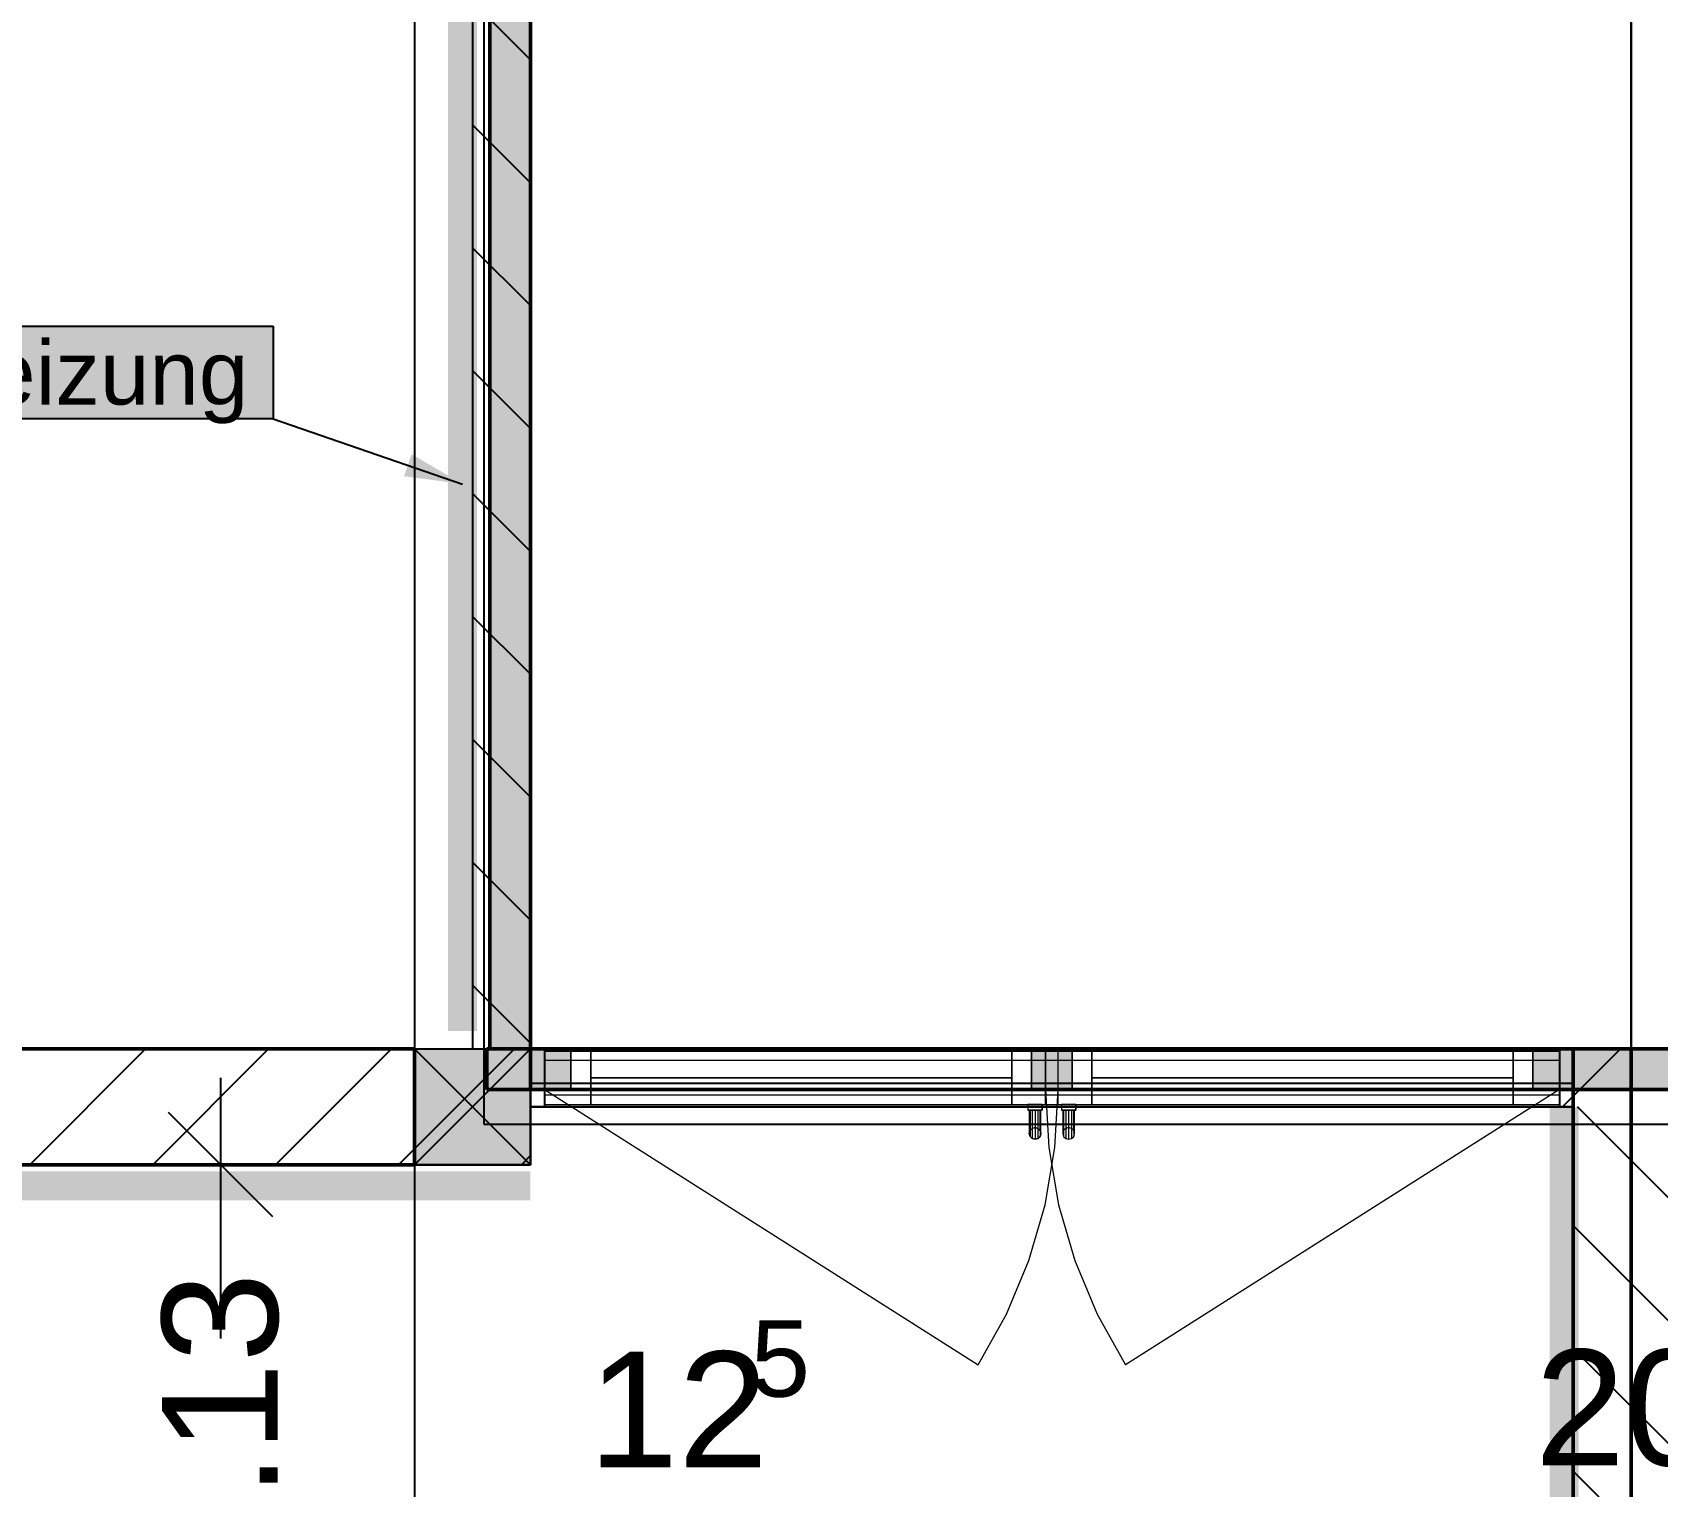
# Model space of a CAD drawing. Extents: x 0 to 756, y -25 to 420.
# Drawn here: x 198.4 to 254.5, y 140.7 to 190.9 of the extents above; entities that cross this region are included whole.
import ezdxf
from ezdxf.lldxf.tags import DXFTag

# ---------------------------------------------------------------- set-up
doc = ezdxf.new("R2010")
doc.units = 0
doc.layers.get('0').update_dxf_attribs({"lineweight": 25})
doc.layers.get('DEFPOINTS').update_dxf_attribs({"lineweight": 25})
for name, color, linetype, lineweight, true_color in [('A_Dach', 1, 'Continuous', 25, 0xff0000), ('A_Dachfenster', 1, 'Continuous', 25, 0xff0000), ('H_Heizung', 1, 'Continuous', 25, 0xff0000)]:
    doc.layers.add(name, color=color, linetype=linetype, lineweight=lineweight, true_color=true_color)
for name, color, linetype, lineweight in [('A_Fenster', 7, 'Continuous', 25), ('A_Innenwand', 7, 'Continuous', 25), ('ALLGEMEIN01', 7, 'Continuous', 13), ('ALLGEMEIN03', 7, 'Continuous', 25), ('FENSTER', 7, 'Continuous', 13), ('FENSTER-FL_GEL', 7, 'VERDECKT2_S2', 13), ('FENSTERBANK', 7, 'Continuous', 13), ('Standard', 7, 'Continuous', 25), ('WAND_HOLZ_NICHT_TRAGEND', 7, 'Continuous', 13), ('WAND_HOLZ_TRAGEND', 7, 'Continuous', 13), ('X_Text', 7, 'Continuous', 25)]:
    doc.layers.add(name, color=color, linetype=linetype, lineweight=lineweight)
doc.styles.get("Standard").update_dxf_attribs({"font": 'arial.ttf'})
tags = doc.linetypes.add('fein_strichliert', pattern=[4, 1, -2, 1]).pattern_tags.tags
tags[8:9] = [DXFTag(74, 4), DXFTag(75, 0), DXFTag(340, '0'), DXFTag(46, 0.0), DXFTag(50, 0.0), DXFTag(44, 0.0), DXFTag(45, 0.0)]
tags[6:7] = [DXFTag(74, 4), DXFTag(75, 0), DXFTag(340, '0'), DXFTag(46, 0.0), DXFTag(50, 0.0), DXFTag(44, 0.0), DXFTag(45, 0.0)]
tags[4:5] = [DXFTag(74, 4), DXFTag(75, 0), DXFTag(340, '0'), DXFTag(46, 0.0), DXFTag(50, 0.0), DXFTag(44, 0.0), DXFTag(45, 0.0)]
tags = doc.linetypes.add('VERDECKT2_S2', pattern=[0.27, 0.2, -0.07]).pattern_tags.tags
tags[6:7] = [DXFTag(74, 4), DXFTag(75, 0), DXFTag(340, '0'), DXFTag(46, 1.0), DXFTag(50, 0.0), DXFTag(44, 0.0), DXFTag(45, 0.0)]
tags[4:5] = [DXFTag(74, 4), DXFTag(75, 0), DXFTag(340, '0'), DXFTag(46, 1.0), DXFTag(50, 0.0), DXFTag(44, 0.0), DXFTag(45, 0.0)]

# ---------------------------------------------------------------- blocks, each defined once
blk = doc.blocks.new('Referenz-A0T78PG4OY')
at = {"layer": 'ALLGEMEIN01', "color": 0, "linetype": 'VERDECKT2_S2', "lineweight": -2, "ltscale": 0.25}
for p, q in [((211.567, 414.475), (211.567, 5.763)), ((253.567, 414.475), (253.567, 5.763))]:
    blk.add_line(p, q, dxfattribs=at)
at = {"layer": 'ALLGEMEIN03', "color": 0, "lineweight": -2}
blk.add_line((253.567, 414.475), (253.567, 5.763), dxfattribs=at)
at = {"layer": 'DEFPOINTS', "color": 0, "linetype": 'Continuous', "lineweight": -2, "ltscale": 0.25}
blk.add_line((211.567, 151.768), (211.567, 151.768), dxfattribs=at)
at = {"layer": 'FENSTER', "color": 0, "linetype": 'Continuous', "ltscale": 0.13}
for p, q in [((215.567, 155.768), (216.967, 155.768)), ((215.567, 154.368), (215.567, 155.768)), ((215.567, 155.768), (215.567, 154.368)), ((216.967, 155.768), (215.567, 155.768)), ((215.567, 154.368), (215.567, 155.768)), ((215.567, 155.768), (216.967, 155.768)), ((215.567, 155.768), (215.567, 155.768)), ((216.047, 155.688), (216.047, 153.848)), ((217.647, 155.688), (216.047, 155.688)), ((216.047, 153.848), (216.047, 155.688)), ((216.047, 155.688), (217.647, 155.688)), ((216.047, 155.688), (216.047, 155.688)), ((216.967, 155.768), (216.967, 154.368)), ((216.967, 154.368), (216.967, 155.768)), ((216.967, 155.768), (232.867, 155.768)), ((216.967, 154.368), (216.967, 155.768)), ((216.967, 154.368), (216.967, 155.768)), ((216.967, 155.768), (216.967, 155.768)), ((216.967, 155.768), (216.967, 154.368)), ((250.167, 155.768), (216.967, 155.768)), ((216.967, 154.368), (216.967, 155.768)), ((216.967, 155.768), (250.167, 155.768)), ((216.967, 155.768), (216.967, 155.768)), ((216.967, 155.768), (216.967, 154.368)), ((250.167, 155.768), (216.967, 155.768)), ((216.967, 154.368), (216.967, 155.768)), ((216.967, 155.768), (250.167, 155.768)), ((216.967, 155.768), (216.967, 155.768)), ((217.647, 153.848), (217.647, 155.688)), ((217.647, 153.848), (217.647, 155.688)), ((217.647, 155.688), (217.647, 155.688)), ((217.647, 155.688), (217.647, 153.848)), ((232.187, 155.688), (217.647, 155.688)), ((217.647, 153.848), (217.647, 155.688)), ((217.647, 155.688), (232.187, 155.688)), ((217.647, 155.688), (217.647, 155.688)), ((217.647, 155.688), (217.647, 153.848)), ((232.187, 155.688), (217.647, 155.688)), ((217.647, 153.848), (217.647, 155.688)), ((217.647, 155.688), (232.187, 155.688)), ((217.647, 155.688), (217.647, 155.688)), ((232.187, 155.688), (232.187, 153.848)), ((233.787, 155.688), (232.187, 155.688)), ((232.187, 153.848), (232.187, 155.688)), ((232.187, 155.688), (233.787, 155.688)), ((232.187, 155.688), (232.187, 155.688)), ((232.187, 153.848), (232.187, 155.688)), ((232.187, 153.848), (232.187, 155.688)), ((232.187, 155.688), (232.187, 155.688)), ((232.187, 153.848), (232.187, 155.688)), ((232.187, 153.848), (232.187, 155.688)), ((232.187, 155.688), (232.187, 155.688)), ((232.867, 155.768), (232.867, 154.368)), ((232.867, 155.768), (234.267, 155.768)), ((232.867, 154.368), (232.867, 155.768)), ((232.867, 155.768), (232.867, 154.368)), ((234.267, 155.768), (232.867, 155.768)), ((232.867, 154.368), (232.867, 155.768)), ((232.867, 155.768), (234.267, 155.768)), ((232.867, 155.768), (232.867, 155.768)), ((233.787, 153.848), (233.787, 155.688)), ((233.787, 153.848), (233.787, 155.688)), ((233.787, 155.688), (233.787, 155.688)), ((234.267, 154.368), (234.267, 155.768)), ((234.267, 155.768), (250.167, 155.768)), ((234.267, 155.768), (234.267, 154.368)), ((234.267, 154.368), (234.267, 155.768)), ((234.267, 154.368), (234.267, 155.768)), ((234.267, 155.768), (234.267, 155.768)), ((250.167, 155.768), (251.567, 155.768)), ((250.167, 154.368), (250.167, 155.768)), ((250.167, 155.768), (250.167, 154.368)), ((250.167, 155.768), (250.167, 154.368)), ((251.567, 155.768), (250.167, 155.768)), ((250.167, 154.368), (250.167, 155.768)), ((250.167, 155.768), (251.567, 155.768)), ((250.167, 155.768), (250.167, 155.768)), ((250.167, 154.368), (250.167, 155.768)), ((250.167, 154.368), (250.167, 155.768)), ((250.167, 155.768), (250.167, 155.768)), ((250.167, 154.368), (250.167, 155.768)), ((250.167, 154.368), (250.167, 155.768)), ((250.167, 155.768), (250.167, 155.768)), ((251.567, 155.768), (251.567, 154.368)), ((251.567, 154.368), (251.567, 155.768)), ((251.567, 154.368), (251.567, 155.768)), ((251.567, 155.768), (251.567, 155.768)), ((216.967, 154.368), (215.567, 154.368)), ((215.567, 154.368), (216.967, 154.368)), ((215.567, 154.368), (216.967, 154.368)), ((215.567, 154.368), (215.567, 154.368)), ((232.867, 154.368), (216.967, 154.368)), ((216.967, 154.368), (216.967, 154.368)), ((216.967, 154.368), (250.167, 154.368)), ((216.967, 154.368), (250.167, 154.368)), ((216.967, 154.368), (216.967, 154.368)), ((216.967, 154.368), (250.167, 154.368)), ((216.967, 154.368), (250.167, 154.368)), ((216.967, 154.368), (216.967, 154.368)), ((234.267, 154.368), (232.867, 154.368)), ((232.867, 154.368), (234.267, 154.368)), ((232.867, 154.368), (234.267, 154.368)), ((232.867, 154.368), (232.867, 154.368)), ((250.167, 154.368), (234.267, 154.368)), ((234.267, 154.368), (234.267, 154.368)), ((251.567, 154.368), (250.167, 154.368)), ((250.167, 154.368), (251.567, 154.368)), ((250.167, 154.368), (251.567, 154.368)), ((250.167, 154.368), (250.167, 154.368)), ((250.167, 154.368), (250.167, 154.368)), ((250.167, 154.368), (250.167, 154.368)), ((251.567, 154.368), (251.567, 154.368)), ((216.047, 153.848), (217.647, 153.848)), ((216.047, 153.848), (217.647, 153.848)), ((216.047, 153.848), (216.047, 153.848)), ((217.647, 153.848), (217.647, 153.848)), ((217.647, 153.848), (232.187, 153.848)), ((217.647, 153.848), (232.187, 153.848)), ((217.647, 153.848), (217.647, 153.848)), ((217.647, 153.848), (232.187, 153.848)), ((217.647, 153.848), (232.187, 153.848)), ((217.647, 153.848), (217.647, 153.848)), ((232.187, 153.848), (233.787, 153.848)), ((232.187, 153.848), (233.787, 153.848)), ((232.187, 153.848), (232.187, 153.848)), ((232.187, 153.848), (232.187, 153.848)), ((232.187, 153.848), (232.187, 153.848)), ((233.787, 153.848), (233.787, 153.848))]:
    blk.add_line(p, q, dxfattribs=at)
at = {"layer": 'FENSTER', "color": 0}
for p, q in [((233.347, 155.688), (233.347, 153.848)), ((234.947, 155.688), (233.347, 155.688)), ((233.347, 153.848), (233.347, 155.688)), ((233.347, 155.688), (234.947, 155.688)), ((233.347, 155.688), (233.347, 155.688)), ((234.947, 153.848), (234.947, 155.688)), ((234.947, 153.848), (234.947, 155.688)), ((234.947, 155.688), (234.947, 155.688)), ((234.947, 155.688), (234.947, 153.848)), ((249.487, 155.688), (234.947, 155.688)), ((234.947, 153.848), (234.947, 155.688)), ((234.947, 155.688), (249.487, 155.688)), ((234.947, 155.688), (234.947, 155.688)), ((234.947, 155.688), (234.947, 153.848)), ((249.487, 155.688), (234.947, 155.688)), ((234.947, 153.848), (234.947, 155.688)), ((234.947, 155.688), (249.487, 155.688)), ((234.947, 155.688), (234.947, 155.688)), ((249.487, 155.688), (249.487, 153.848)), ((251.087, 155.688), (249.487, 155.688)), ((249.487, 153.848), (249.487, 155.688)), ((249.487, 155.688), (251.087, 155.688)), ((249.487, 155.688), (249.487, 155.688)), ((249.487, 153.848), (249.487, 155.688)), ((249.487, 153.848), (249.487, 155.688)), ((249.487, 155.688), (249.487, 155.688)), ((249.487, 153.848), (249.487, 155.688)), ((249.487, 153.848), (249.487, 155.688)), ((249.487, 155.688), (249.487, 155.688)), ((251.087, 153.848), (251.087, 155.688)), ((251.087, 153.848), (251.087, 155.688)), ((251.087, 155.688), (251.087, 155.688)), ((217.647, 154.768), (232.187, 154.768)), ((232.187, 154.768), (217.647, 154.768)), ((217.647, 154.768), (217.647, 154.768)), ((217.647, 154.768), (232.187, 154.768)), ((217.647, 154.768), (232.187, 154.768)), ((217.647, 154.768), (224.917, 154.768)), ((224.917, 154.768), (232.187, 154.768)), ((232.187, 154.768), (232.187, 154.768)), ((234.947, 154.768), (249.487, 154.768)), ((249.487, 154.768), (234.947, 154.768)), ((234.947, 154.768), (234.947, 154.768)), ((249.487, 154.768), (234.947, 154.768)), ((249.487, 154.768), (234.947, 154.768)), ((234.947, 154.768), (242.217, 154.768)), ((242.217, 154.768), (249.487, 154.768)), ((249.487, 154.768), (249.487, 154.768)), ((232.737, 153.848), (232.737, 153.648)), ((233.237, 153.848), (232.737, 153.848)), ((232.737, 153.848), (232.737, 153.848)), ((233.237, 153.848), (232.737, 153.848)), ((232.737, 153.848), (232.737, 153.648)), ((233.237, 153.648), (233.237, 153.848)), ((233.237, 153.848), (233.237, 153.848)), ((233.237, 153.848), (233.237, 153.648)), ((233.347, 153.848), (234.947, 153.848)), ((233.347, 153.848), (234.947, 153.848)), ((233.347, 153.848), (233.347, 153.848)), ((233.897, 153.848), (233.897, 153.648)), ((234.397, 153.848), (233.897, 153.848)), ((233.897, 153.848), (233.897, 153.848)), ((234.397, 153.848), (233.897, 153.848)), ((233.897, 153.848), (233.897, 153.648)), ((234.397, 153.648), (234.397, 153.848)), ((234.397, 153.848), (234.397, 153.848)), ((234.397, 153.848), (234.397, 153.648)), ((234.947, 153.848), (234.947, 153.848)), ((234.947, 153.848), (249.487, 153.848)), ((234.947, 153.848), (249.487, 153.848)), ((234.947, 153.848), (234.947, 153.848)), ((234.947, 153.848), (249.487, 153.848)), ((234.947, 153.848), (249.487, 153.848)), ((234.947, 153.848), (234.947, 153.848)), ((249.487, 153.848), (251.087, 153.848)), ((249.487, 153.848), (251.087, 153.848)), ((249.487, 153.848), (249.487, 153.848)), ((249.487, 153.848), (249.487, 153.848)), ((249.487, 153.848), (249.487, 153.848)), ((251.087, 153.848), (251.087, 153.848)), ((232.737, 153.648), (233.237, 153.648)), ((232.737, 153.648), (232.737, 153.648)), ((233.237, 153.648), (232.737, 153.648)), ((232.787, 153.648), (232.787, 152.848)), ((232.814, 153.648), (232.787, 153.648)), ((232.814, 153.648), (232.787, 153.648)), ((232.814, 153.648), (232.814, 152.748)), ((232.887, 153.648), (232.814, 153.648)), ((232.887, 153.648), (232.814, 153.648)), ((232.814, 153.648), (232.814, 152.948)), ((232.887, 153.648), (232.887, 152.674)), ((232.987, 153.648), (232.887, 153.648)), ((232.987, 153.648), (232.887, 153.648)), ((232.887, 153.648), (232.887, 153.021)), ((233.087, 153.648), (232.987, 153.648)), ((232.987, 153.648), (232.987, 152.648)), ((233.087, 153.648), (232.987, 153.648)), ((232.987, 153.648), (232.987, 153.048)), ((233.16, 153.648), (233.087, 153.648)), ((233.087, 153.648), (233.087, 152.674)), ((233.16, 153.648), (233.087, 153.648)), ((233.087, 153.648), (233.087, 153.021)), ((233.187, 153.648), (233.16, 153.648)), ((233.16, 153.648), (233.16, 152.748)), ((233.187, 153.648), (233.16, 153.648)), ((233.16, 152.948), (233.16, 153.648)), ((233.187, 152.848), (233.187, 153.648)), ((233.237, 153.648), (233.237, 153.648)), ((233.897, 153.648), (234.397, 153.648)), ((233.897, 153.648), (233.897, 153.648)), ((234.397, 153.648), (233.897, 153.648)), ((233.947, 153.648), (233.947, 152.848)), ((233.974, 153.648), (233.947, 153.648)), ((233.974, 153.648), (233.947, 153.648)), ((233.974, 153.648), (233.974, 152.748)), ((234.047, 153.648), (233.974, 153.648)), ((234.047, 153.648), (233.974, 153.648)), ((233.974, 153.648), (233.974, 152.948)), ((234.047, 153.648), (234.047, 152.674)), ((234.147, 153.648), (234.047, 153.648)), ((234.147, 153.648), (234.047, 153.648)), ((234.047, 153.648), (234.047, 153.021)), ((234.247, 153.648), (234.147, 153.648)), ((234.147, 153.648), (234.147, 152.648)), ((234.247, 153.648), (234.147, 153.648)), ((234.147, 153.648), (234.147, 153.048)), ((234.32, 153.648), (234.247, 153.648)), ((234.247, 153.648), (234.247, 152.674)), ((234.32, 153.648), (234.247, 153.648)), ((234.247, 153.648), (234.247, 153.021)), ((234.347, 153.648), (234.32, 153.648)), ((234.32, 153.648), (234.32, 152.748)), ((234.347, 153.648), (234.32, 153.648)), ((234.32, 152.948), (234.32, 153.648)), ((234.347, 152.848), (234.347, 153.648)), ((234.397, 153.648), (234.397, 153.648)), ((232.787, 152.848), (232.814, 152.948)), ((232.814, 152.948), (232.787, 152.848)), ((232.787, 152.848), (232.814, 152.748)), ((232.814, 152.748), (232.787, 152.848)), ((232.787, 152.848), (232.787, 152.848)), ((232.814, 152.948), (232.887, 153.021)), ((232.887, 153.021), (232.814, 152.948)), ((232.814, 152.948), (232.814, 152.948)), ((232.814, 152.748), (232.887, 152.674)), ((232.887, 152.674), (232.814, 152.748)), ((232.814, 152.748), (232.814, 152.748)), ((232.887, 153.021), (232.987, 153.048)), ((232.987, 153.048), (232.887, 153.021)), ((232.887, 153.021), (232.887, 153.021)), ((232.887, 152.674), (232.987, 152.648)), ((232.987, 152.648), (232.887, 152.674)), ((232.887, 152.674), (232.887, 152.674)), ((232.987, 153.048), (233.087, 153.021)), ((233.087, 153.021), (232.987, 153.048)), ((232.987, 153.048), (232.987, 153.048)), ((232.987, 152.648), (233.087, 152.674)), ((233.087, 152.674), (232.987, 152.648)), ((232.987, 152.648), (232.987, 152.648)), ((233.087, 153.021), (233.16, 152.948)), ((233.16, 152.948), (233.087, 153.021)), ((233.087, 153.021), (233.087, 153.021)), ((233.087, 152.674), (233.16, 152.748)), ((233.16, 152.748), (233.087, 152.674)), ((233.087, 152.674), (233.087, 152.674)), ((233.16, 152.948), (233.187, 152.848)), ((233.187, 152.848), (233.16, 152.948)), ((233.16, 152.948), (233.16, 152.948)), ((233.16, 152.748), (233.187, 152.848)), ((233.187, 152.848), (233.16, 152.748)), ((233.16, 152.748), (233.16, 152.748)), ((233.187, 152.848), (233.187, 152.848)), ((233.974, 152.948), (233.947, 152.848)), ((233.974, 152.948), (233.947, 152.848)), ((233.947, 152.848), (233.974, 152.748)), ((233.947, 152.848), (233.947, 152.848)), ((233.947, 152.848), (233.974, 152.748)), ((234.047, 153.021), (233.974, 152.948)), ((234.047, 153.021), (233.974, 152.948)), ((233.974, 152.948), (233.974, 152.948)), ((233.974, 152.748), (234.047, 152.674)), ((233.974, 152.748), (233.974, 152.748)), ((233.974, 152.748), (234.047, 152.674)), ((234.147, 153.048), (234.047, 153.021)), ((234.147, 153.048), (234.047, 153.021)), ((234.047, 153.021), (234.047, 153.021)), ((234.047, 152.674), (234.147, 152.648)), ((234.047, 152.674), (234.047, 152.674)), ((234.047, 152.674), (234.147, 152.648)), ((234.247, 153.021), (234.147, 153.048)), ((234.147, 153.048), (234.147, 153.048)), ((234.247, 153.021), (234.147, 153.048)), ((234.147, 152.648), (234.247, 152.674)), ((234.147, 152.648), (234.247, 152.674)), ((234.147, 152.648), (234.147, 152.648)), ((234.32, 152.948), (234.247, 153.021)), ((234.247, 153.021), (234.247, 153.021)), ((234.32, 152.948), (234.247, 153.021)), ((234.247, 152.674), (234.32, 152.748)), ((234.247, 152.674), (234.32, 152.748)), ((234.247, 152.674), (234.247, 152.674)), ((234.347, 152.848), (234.32, 152.948)), ((234.32, 152.948), (234.32, 152.948)), ((234.347, 152.848), (234.32, 152.948)), ((234.32, 152.748), (234.347, 152.848)), ((234.32, 152.748), (234.347, 152.848)), ((234.32, 152.748), (234.32, 152.748)), ((234.347, 152.848), (234.347, 152.848))]:
    blk.add_line(p, q, dxfattribs=at)
at = {"layer": 'FENSTER', "color": 0, "linetype": 'Continuous', "ltscale": 0.13}
for points in [[(215.567, 154.368), (216.967, 154.368), (215.567, 155.768)], [(216.967, 154.368), (216.967, 155.768), (215.567, 155.768)], [(232.867, 154.368), (234.267, 154.368), (232.867, 155.768)], [(234.267, 154.368), (234.267, 155.768), (232.867, 155.768)], [(250.167, 154.368), (251.567, 154.368), (250.167, 155.768)], [(251.567, 154.368), (251.567, 155.768), (250.167, 155.768)]]:
    blk.add_solid(points, dxfattribs=at)
at = {"layer": 'FENSTER-FL_GEL', "color": 0, "linetype": 'VERDECKT2_S2', "ltscale": 0.13}
for p, q in [((216.047, 154.368), (231.025, 144.862)), ((233.347, 154.368), (233.46, 152.366)), ((233.673, 152.366), (233.787, 154.368)), ((251.087, 154.368), (236.108, 144.862)), ((233.335, 150.389), (233.673, 152.366)), ((233.46, 152.366), (233.799, 150.389)), ((232.775, 148.463), (233.335, 150.389)), ((233.799, 150.389), (234.358, 148.463)), ((232.002, 146.613), (232.775, 148.463)), ((234.358, 148.463), (235.131, 146.613)), ((231.025, 144.862), (232.002, 146.613)), ((235.131, 146.613), (236.108, 144.862))]:
    blk.add_line(p, q, dxfattribs=at)
at = {"layer": 'FENSTERBANK', "color": 0, "lineweight": -2}
for p, q in [((251.567, 154.568), (215.567, 154.568)), ((215.567, 154.568), (215.567, 153.768)), ((251.567, 154.568), (215.567, 154.568)), ((215.567, 154.568), (215.567, 154.568)), ((215.567, 154.368), (215.567, 154.568)), ((215.567, 154.568), (215.567, 153.768)), ((251.567, 154.568), (215.567, 154.568)), ((215.567, 154.568), (215.567, 154.568)), ((215.567, 154.568), (215.567, 154.368)), ((251.567, 154.568), (215.567, 154.568)), ((251.567, 154.368), (215.567, 154.368)), ((215.567, 154.368), (215.567, 154.368)), ((215.567, 154.368), (251.567, 154.368)), ((215.567, 153.768), (215.567, 154.368)), ((215.567, 154.368), (215.567, 153.768)), ((215.567, 154.368), (215.567, 154.368)), ((215.567, 154.368), (251.567, 154.368)), ((251.567, 154.368), (215.567, 154.368)), ((251.567, 153.768), (251.567, 154.568)), ((251.567, 154.568), (251.567, 154.568)), ((251.567, 154.368), (251.567, 154.568)), ((251.567, 153.768), (251.567, 154.568)), ((251.567, 154.568), (251.567, 154.568)), ((251.567, 154.568), (251.567, 154.368)), ((251.567, 153.768), (251.567, 154.368)), ((251.567, 154.368), (251.567, 154.368)), ((251.567, 154.368), (251.567, 154.368)), ((251.567, 154.368), (251.567, 153.768)), ((215.567, 153.768), (251.567, 153.768)), ((251.567, 153.768), (215.567, 153.768)), ((215.567, 153.768), (215.567, 153.768)), ((215.567, 153.768), (251.567, 153.768)), ((215.567, 153.768), (215.567, 153.768)), ((251.567, 153.768), (215.567, 153.768)), ((251.567, 153.768), (251.567, 153.768)), ((251.567, 153.768), (251.567, 153.768))]:
    blk.add_line(p, q, dxfattribs=at)
at = {"layer": 'FENSTERBANK', "color": 0, "lineweight": 18}
for p, q in [((251.567, 154.368), (215.567, 154.368)), ((215.567, 154.368), (251.567, 154.368))]:
    blk.add_line(p, q, dxfattribs=at)
at = {"layer": 'Standard', "color": 0, "lineweight": -2}
for p, q in [((211.567, 155.768), (215.567, 155.768)), ((211.567, 151.768), (211.567, 155.768)), ((211.567, 155.768), (215.567, 151.768)), ((215.567, 155.768), (211.567, 151.768)), ((215.567, 155.768), (215.567, 151.768)), ((215.567, 151.768), (215.567, 155.768)), ((204.876, 145.768), (204.876, 154.768)), ((206.676, 149.968), (203.076, 153.568)), ((207.876, 151.768), (201.876, 151.768)), ((204.876, 148.78), (204.876, 151.768)), ((215.567, 151.768), (211.567, 151.768))]:
    blk.add_line(p, q, dxfattribs=at)
for points in [[(211.567, 151.768), (215.567, 151.768), (211.567, 155.768)], [(215.567, 151.768), (215.567, 155.768), (211.567, 155.768)]]:
    blk.add_solid(points, dxfattribs=at)
at = {"layer": 'WAND_HOLZ_NICHT_TRAGEND', "color": 0, "lineweight": 50}
for p, q in [((211.567, 155.768), (120.567, 155.768)), ((120.567, 155.768), (211.567, 155.768)), ((211.567, 151.768), (211.567, 155.768)), ((211.567, 155.768), (211.567, 151.768)), ((211.567, 155.768), (211.567, 155.768)), ((253.567, 154.368), (251.567, 154.368)), ((251.567, 154.368), (251.567, 126.668)), ((251.567, 154.368), (253.567, 154.368)), ((251.567, 126.668), (251.567, 154.368)), ((251.567, 154.368), (251.567, 154.368)), ((253.567, 154.368), (253.567, 126.668)), ((255.567, 154.368), (253.567, 154.368)), ((253.567, 126.668), (253.567, 154.368)), ((253.567, 154.368), (255.567, 154.368)), ((253.567, 154.368), (253.567, 154.368)), ((253.567, 126.668), (253.567, 154.368)), ((253.567, 154.368), (253.567, 126.668)), ((253.567, 154.368), (253.567, 154.368)), ((120.567, 151.768), (211.567, 151.768)), ((211.567, 151.768), (120.567, 151.768)), ((211.567, 151.768), (211.567, 151.768))]:
    blk.add_line(p, q, dxfattribs=at)
at = {"layer": 'WAND_HOLZ_TRAGEND', "color": 0, "lineweight": 50}
for p, q in [((214.167, 269.168), (214.167, 155.768)), ((214.167, 155.768), (214.167, 269.168)), ((215.567, 155.768), (215.567, 269.168)), ((215.567, 269.168), (215.567, 155.768)), ((253.567, 155.768), (214.067, 155.768)), ((214.067, 155.768), (214.067, 154.368)), ((214.067, 155.768), (291.567, 155.768)), ((214.067, 154.368), (214.067, 155.768)), ((214.067, 155.768), (214.067, 155.768)), ((214.167, 155.768), (215.567, 155.768)), ((215.567, 155.768), (214.167, 155.768)), ((214.167, 155.768), (214.167, 155.768)), ((215.567, 155.768), (215.567, 155.768)), ((215.567, 155.768), (215.567, 154.368)), ((251.567, 155.768), (215.567, 155.768)), ((251.567, 155.768), (215.567, 155.768)), ((215.567, 155.768), (215.567, 155.768)), ((215.567, 155.768), (215.567, 154.368)), ((251.567, 154.368), (251.567, 155.768)), ((251.567, 155.768), (251.567, 155.768)), ((251.567, 154.368), (251.567, 155.768)), ((253.567, 154.368), (253.567, 155.768)), ((291.567, 155.768), (253.567, 155.768)), ((214.067, 154.368), (253.567, 154.368)), ((291.567, 154.368), (214.067, 154.368)), ((214.067, 154.368), (214.067, 154.368)), ((215.567, 154.368), (251.567, 154.368)), ((215.567, 154.368), (215.567, 154.368)), ((215.567, 154.368), (251.567, 154.368)), ((251.567, 154.368), (251.567, 154.368)), ((253.567, 154.368), (291.567, 154.368))]:
    blk.add_line(p, q, dxfattribs=at)
at = {"layer": 'WAND_HOLZ_TRAGEND', "color": 0, "lineweight": 18}
for points in [[(214.167, 155.768), (215.567, 155.768), (214.167, 193.668)], [(215.567, 155.768), (215.567, 193.668), (214.167, 193.668)], [(214.067, 154.368), (215.567, 154.368), (214.067, 155.768)], [(215.567, 154.368), (215.567, 155.768), (214.067, 155.768)], [(251.567, 154.368), (255.567, 154.368), (251.567, 155.768)], [(255.567, 154.368), (255.567, 155.768), (251.567, 155.768)]]:
    blk.add_solid(points, dxfattribs=at)
at = {"layer": 'Standard', "color": 0, "lineweight": -2, "insert": (202.844, 137.176), "char_height": 4, "attachment_point": 1, "rotation": 90}
blk.add_mtext('{\\fArial;1.13}', dxfattribs=at)
at = {"layer": 'Standard', "color": 0, "lineweight": -2, "attachment_point": 1}
for s, insert, char_height in [('{\\fArial;5}', (223.169, 146.4), 2.64), ('{\\fArial;12}', (217.562, 145.32), 4), ('{\\fArial;20}', (250.245, 145.387), 4)]:
    blk.add_mtext(s, dxfattribs=dict(at, insert=insert, char_height=char_height))
blk = doc.blocks.new('Wand-A0T78PGUOY', base_point=(251.567, 40.11))
at = {"color": 0, "linetype": 'ByBlock', "lineweight": -2, "ltscale": 0.25}
blk.add_line((251.567, 40.11), (251.567, 153.768), dxfattribs=at)
at = {"color": 0, "lineweight": -2}
for p, q in [((255.567, 149.912), (251.711, 153.768)), ((255.567, 145.669), (251.567, 149.669)), ((255.567, 141.426), (251.567, 145.426)), ((255.567, 137.184), (251.567, 141.184))]:
    blk.add_line(p, q, dxfattribs=at)
blk = doc.blocks.new('Wand-A0T78PGYOY', base_point=(120.567, 151.768))
at = {"color": 0, "lineweight": -2}
for p, q in [((120.567, 154.662), (121.673, 155.768)), ((121.915, 151.768), (125.915, 155.768)), ((126.158, 151.768), (130.158, 155.768)), ((130.401, 151.768), (134.401, 155.768)), ((134.643, 151.768), (138.643, 155.768)), ((138.886, 151.768), (142.886, 155.768)), ((143.129, 151.768), (147.129, 155.768)), ((147.371, 151.768), (151.371, 155.768)), ((151.614, 151.768), (155.614, 155.768)), ((155.856, 151.768), (159.856, 155.768)), ((160.099, 151.768), (164.099, 155.768)), ((164.342, 151.768), (168.342, 155.768)), ((168.584, 151.768), (172.584, 155.768)), ((172.827, 151.768), (176.827, 155.768)), ((177.07, 151.768), (181.07, 155.768)), ((181.312, 151.768), (185.312, 155.768)), ((185.555, 151.768), (189.555, 155.768)), ((189.798, 151.768), (193.798, 155.768)), ((194.04, 151.768), (198.04, 155.768)), ((198.283, 151.768), (202.283, 155.768)), ((202.526, 151.768), (206.526, 155.768)), ((206.768, 151.768), (210.768, 155.768)), ((211.011, 151.768), (215.011, 155.768)), ((215.253, 151.768), (215.567, 152.081))]:
    blk.add_line(p, q, dxfattribs=at)
at = {"color": 0, "linetype": 'ByBlock', "lineweight": -2, "ltscale": 0.25}
for p, q in [((120.567, 155.768), (213.567, 155.768)), ((215.567, 151.768), (215.567, 153.768)), ((120.567, 151.768), (215.567, 151.768))]:
    blk.add_line(p, q, dxfattribs=at)
blk = doc.blocks.new('Dachfläche-A0T78PH0OY', base_point=(113.567, 33.11))
at = {"color": 0, "linetype": 'ByBlock', "lineweight": -2, "ltscale": 0.25}
for p, q in [((253.567, 272.168), (253.567, 153.168)), ((253.567, 153.168), (253.567, 33.11))]:
    blk.add_line(p, q, dxfattribs=at)
blk = doc.blocks.new('Dachfenster-A0T78PH2OY', base_point=(213.959, 153.168))
at = {"color": 0, "linetype": 'ByBlock', "lineweight": -2, "ltscale": 0.25}
for p, q in [((213.959, 272.168), (213.959, 153.168)), ((253.567, 153.168), (253.567, 272.168)), ((213.959, 153.168), (253.567, 153.168))]:
    blk.add_line(p, q, dxfattribs=at)
blk = doc.blocks.new('Dachfläche-A0T78PH4OY', base_point=(253.567, 33.11))
at = {"color": 0, "linetype": 'ByBlock', "lineweight": -2, "ltscale": 0.25}
for p, q in [((253.567, 153.168), (253.567, 272.168)), ((253.567, 33.11), (253.567, 153.168))]:
    blk.add_line(p, q, dxfattribs=at)
blk = doc.blocks.new('Dachfenster-A0T78PH6OY', base_point=(253.567, 153.168))
at = {"color": 0, "linetype": 'ByBlock', "lineweight": -2, "ltscale": 0.25}
for p, q in [((253.567, 272.168), (253.567, 153.168)), ((253.567, 153.168), (293.175, 153.168))]:
    blk.add_line(p, q, dxfattribs=at)
blk = doc.blocks.new('Wand-A0T78PHEOY', base_point=(213.567, 155.768))
at = {"color": 0, "linetype": 'ByBlock', "lineweight": -2, "ltscale": 0.25}
for p, q in [((213.567, 194.148), (213.567, 155.768)), ((215.567, 194.148), (215.567, 155.768))]:
    blk.add_line(p, q, dxfattribs=at)
at = {"color": 0, "lineweight": -2}
for p, q in [((213.567, 191.912), (215.567, 189.912)), ((213.567, 187.669), (215.567, 185.669)), ((213.567, 183.426), (215.567, 181.426)), ((213.567, 179.184), (215.567, 177.184)), ((213.567, 174.941), (215.567, 172.941)), ((213.567, 170.698), (215.567, 168.698)), ((213.567, 166.456), (215.567, 164.456)), ((213.567, 162.213), (215.567, 160.213)), ((213.567, 157.97), (215.567, 155.97))]:
    blk.add_line(p, q, dxfattribs=at)
blk = doc.blocks.new('Wand-A0T78PHIOY', base_point=(215.567, 153.768))
at = {"color": 0, "linetype": 'ByBlock', "lineweight": -2, "ltscale": 0.25}
for p, q in [((215.567, 155.768), (216.047, 155.768)), ((251.087, 155.768), (256.047, 155.768)), ((291.087, 155.768), (291.567, 155.768)), ((215.567, 153.768), (216.047, 153.768)), ((251.087, 153.768), (251.567, 153.768)), ((255.567, 153.768), (256.047, 153.768)), ((291.087, 153.768), (291.567, 153.768))]:
    blk.add_line(p, q, dxfattribs=at)
at = {"color": 0, "lineweight": -2}
for p, q in [((251.195, 153.768), (253.195, 155.768)), ((291.087, 155.476), (291.378, 155.768)), ((255.437, 153.768), (256.047, 154.377))]:
    blk.add_line(p, q, dxfattribs=at)
blk = doc.blocks.new('Fenster-A0T78PHMOY', base_point=(216.047, 153.768))
at = {"color": 0, "linetype": 'ByBlock', "lineweight": -2, "ltscale": 0.25}
for p, q in [((251.087, 155.768), (216.047, 155.768)), ((216.047, 155.768), (216.047, 153.768)), ((251.087, 155.768), (251.087, 153.768)), ((251.087, 153.768), (216.047, 153.768))]:
    blk.add_line(p, q, dxfattribs=at)
at = {"color": 0, "linetype": 'ByBlock', "lineweight": 18, "ltscale": 0.18}
for p, q in [((251.087, 155.368), (216.047, 155.368)), ((217.647, 155.368), (217.647, 154.168)), ((249.487, 155.368), (249.487, 154.168)), ((251.087, 154.168), (216.047, 154.168))]:
    blk.add_line(p, q, dxfattribs=at)
at = {"color": 0, "linetype": 'fein_strichliert', "lineweight": 18, "ltscale": 0.18}
blk.add_line((216.047, 155.368), (216.047, 154.168), dxfattribs=at)
blk = doc.blocks.new('Bauteilbeschriftung-A0T78PIEOY', base_point=(186.305, 175.267))
at = {"color": 0, "lineweight": -2}
for p, q in [((186.305, 180.712), (206.686, 180.712)), ((186.305, 177.512), (186.305, 180.712)), ((206.686, 180.712), (206.686, 177.512)), ((206.686, 177.512), (186.305, 177.512))]:
    blk.add_line(p, q, dxfattribs=at)
at = {"color": 0, "linetype": 'ByBlock', "lineweight": -2, "ltscale": 0.25}
blk.add_line((206.686, 177.512), (213.226, 175.267), dxfattribs=at)
at = {"color": 7, "linetype": 'ByBlock', "lineweight": -2, "ltscale": 0.25, "true_color": 0xffffff}
for points in [[(186.305, 177.512), (206.686, 177.512), (186.305, 180.712)], [(206.686, 177.512), (186.305, 180.712), (206.686, 180.712)]]:
    blk.add_solid(points, dxfattribs=at)
at = {"color": 0, "linetype": 'ByBlock', "lineweight": -2, "ltscale": 0.25}
for points in [[(212.762, 175.538), (211.205, 175.538), (211.464, 176.295)], [(213.226, 175.267), (212.762, 175.538), (211.205, 175.538)]]:
    blk.add_solid(points, dxfattribs=at)
at = {"color": 0, "linetype": 'ByBlock', "lineweight": -2, "ltscale": 0.25, "insert": (187.038, 180.212), "char_height": 2.2, "attachment_point": 1}
blk.add_mtext('{\\fArial;Wandheizung}', dxfattribs=at)

msp = doc.modelspace()

# ---------------------------------------------------------------- linework, layer by layer
at = {"layer": 'H_Heizung', "color": 1, "ltscale": 0.25, "true_color": 0xff0000}
for points in [[(212.726, 156.387), (213.726, 156.387), (212.726, 194.148)], [(213.726, 156.387), (212.726, 194.148), (213.726, 194.148)], [(250.752, 40.741), (251.752, 40.741), (250.752, 153.754)], [(251.752, 40.741), (250.752, 153.754), (251.752, 153.754)], [(121.259, 150.538), (215.567, 150.538), (121.259, 151.538)], [(215.567, 150.538), (121.259, 151.538), (215.567, 151.538)]]:
    msp.add_solid(points, dxfattribs=at)

# ---------------------------------------------------------------- block references
at = {"color": 8, "lineweight": 25, "ltscale": 0.25, "true_color": 0x808080}
msp.add_blockref('Referenz-A0T78PG4OY', (0, 0), dxfattribs=at)
at = {"layer": 'A_Dach', "ltscale": 0.25}
for name, p in [('Dachfläche-A0T78PH0OY', (113.567, 33.11)), ('Dachfläche-A0T78PH4OY', (253.567, 33.11))]:
    msp.add_blockref(name, p, dxfattribs=at)
at = {"layer": 'A_Dachfenster', "ltscale": 0.25}
for name, p in [('Dachfenster-A0T78PH2OY', (213.959, 153.168)), ('Dachfenster-A0T78PH6OY', (253.567, 153.168))]:
    msp.add_blockref(name, p, dxfattribs=at)
at = {"layer": 'A_Fenster', "ltscale": 0.25}
msp.add_blockref('Fenster-A0T78PHMOY', (216.047, 153.768), dxfattribs=at)
at = {"layer": 'A_Innenwand', "ltscale": 0.25}
for name, p in [('Wand-A0T78PHEOY', (213.567, 155.768)), ('Wand-A0T78PGYOY', (120.567, 151.768)), ('Wand-A0T78PHIOY', (215.567, 153.768)), ('Wand-A0T78PGUOY', (251.567, 40.11))]:
    msp.add_blockref(name, p, dxfattribs=at)
at = {"layer": 'X_Text', "color": 7, "ltscale": 0.25}
msp.add_blockref('Bauteilbeschriftung-A0T78PIEOY', (186.305, 175.267), dxfattribs=at)

doc.saveas('drawing.dxf')
